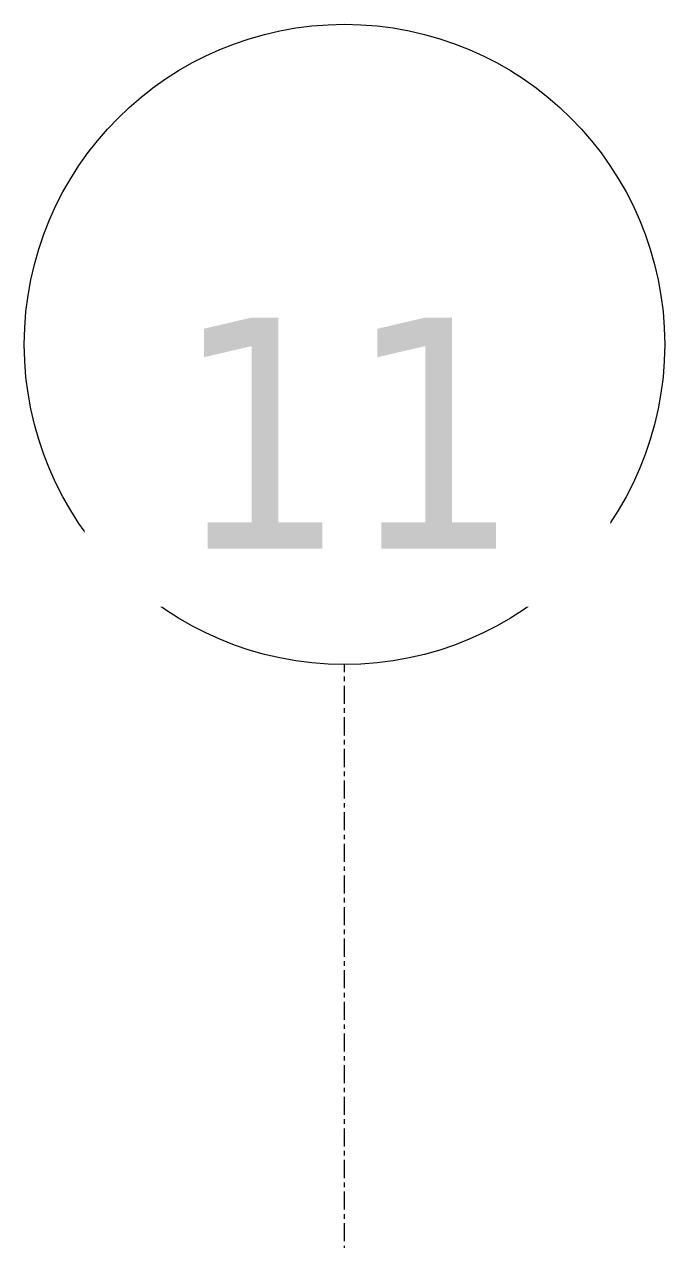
# Model space of a CAD drawing. Header units: millimetres. Extents: x 46644 to 147176, y -1287 to 53383.
# Drawn here: x 98527 to 98977, y 52424 to 53279 of the extents above; entities that cross this region are included whole.
import ezdxf

# ---------------------------------------------------------------- set-up
doc = ezdxf.new("R2010")
doc.units = ezdxf.units.MM
doc.linetypes.add('Grid Line', pattern=[22.225, 12.7, -3.175, 3.175, -3.175])
doc.layers.add('S-GRID-1', color=1, linetype='Grid Line', lineweight=9)
doc.layers.add('S-GRID-IDEN', color=1, linetype='Continuous', lineweight=9)
doc.styles.add('Tahoma_B', font='tahomabd.ttf', dxfattribs={"height": 162.5})

# ---------------------------------------------------------------- blocks, each defined once
blk = doc.blocks.new('Grid - M_Grid Head - Circle-353313-TKCS_SẢNH - BẬC CẤP 3 - MẶT BẰNG')
at = {"layer": 'S-GRID-IDEN'}
blk.add_circle((0, 0), 4.5, dxfattribs=at)

msp = doc.modelspace()

# ---------------------------------------------------------------- linework, layer by layer
at = {"layer": 'S-GRID-1'}
msp.add_line((98751.52, 51578.6), (98751.52, 52828.6), dxfattribs=at)

# ---------------------------------------------------------------- block references
at = {"layer": 'S-GRID-IDEN', "xscale": 49.99999999999998, "yscale": 49.99999999999998, "zscale": 49.99999999999998}
msp.add_blockref('Grid - M_Grid Head - Circle-353313-TKCS_SẢNH - BẬC CẤP 3 - MẶT BẰNG', (98751.52, 53053.6), dxfattribs=at)

# ---------------------------------------------------------------- next in the draw order: texts
at = {"layer": 'S-GRID-IDEN', "insert": (98753.62, 52991.18), "char_height": 162.5, "width": 288, "attachment_point": 5, "line_spacing_factor": 0.996129, "style": 'Tahoma_B', "bg_fill": 3, "box_fill_scale": 1.25, "bg_fill_color": 256, "bg_fill_true_color": 13158600, "bg_fill_transparency": 0}
msp.add_mtext('\\pt634.99962,1269.99925,1905.0005,2540.00013,3174.99975,3809.99937,4445.00062,5080.00025,5714.99987,6349.9995,6985.00075,7620.00037,8255,8889.99962,9524.99925,10160.0005,10795.00013,11429.99975,12064.99938,12700.00063,13335.00025,13969.99988,14604.9995,15240.00075,15875.00038,16510,17144.99963,17779.99925,18415.0005,19050.00013,19684.99975,20319.99938;11', dxfattribs=at)

doc.saveas('drawing.dxf')
